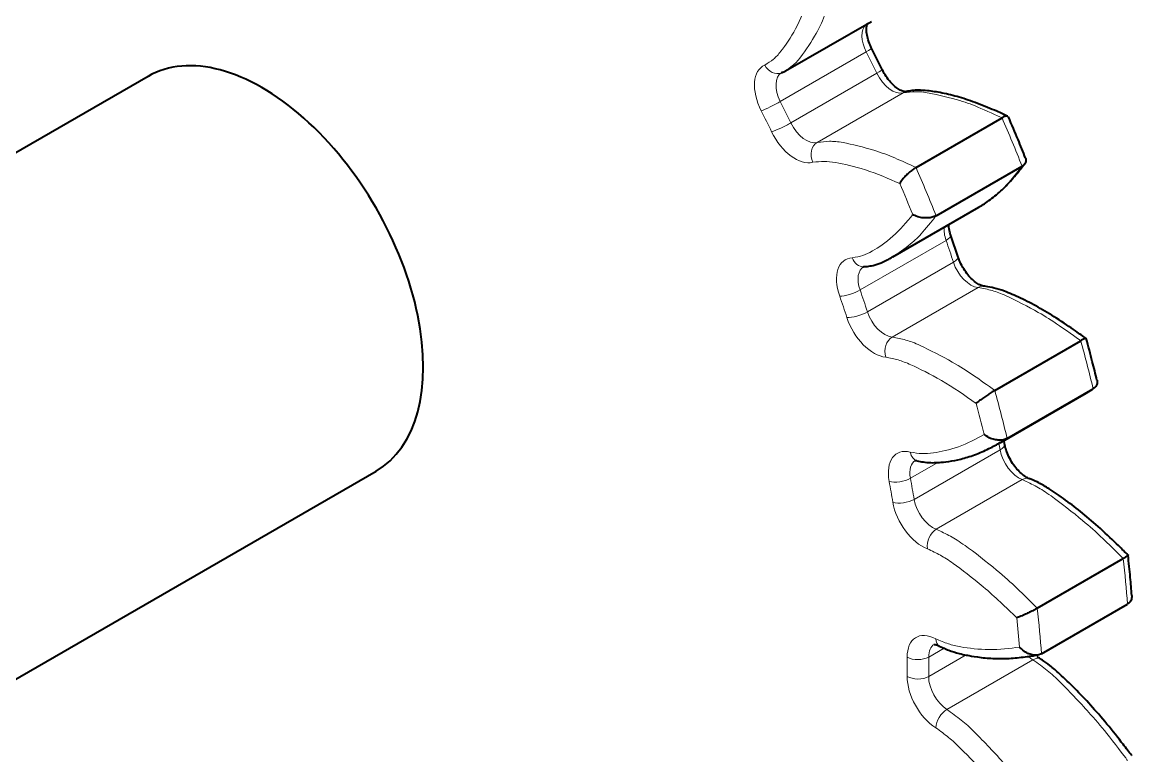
# Model space of a CAD drawing. Header units: inches. Extents: x 0 to 11, y 0 to 8.5.
# Drawn here: x 7.989 to 8.719, y 6.211 to 6.694 of the extents above; entities that cross this region are included whole.
import ezdxf

# ---------------------------------------------------------------- set-up
doc = ezdxf.new("R2010")
doc.units = ezdxf.units.IN
doc.header["$LTSCALE"] = 0.5
doc.header["$MEASUREMENT"] = 0
doc.layers.add('TANGENT_LINES', color=7, linetype='Continuous', lineweight=15)
doc.layers.add('Visible', color=7, linetype='Continuous', lineweight=40)

msp = doc.modelspace()

# ---------------------------------------------------------------- linework, layer by layer
at = {"layer": 'TANGENT_LINES'}
for p, q in [((8.48789, 6.64134), (8.54446, 6.674)), ((8.55138, 6.65998), (8.49481, 6.62732)), ((8.51215, 6.61448), (8.56872, 6.64714)), ((8.6184, 6.57181), (8.61963, 6.57253)), ((8.54034, 6.51736), (8.59691, 6.55002)), ((8.56306, 6.53987), (8.56183, 6.53915)), ((8.60173, 6.53569), (8.54516, 6.50303)), ((8.56152, 6.48638), (8.61808, 6.51904)), ((8.63246, 6.41218), (8.57589, 6.37952)), ((8.57342, 6.39345), (8.59142, 6.40383)), ((8.59045, 6.35988), (8.64702, 6.39254)), ((8.58548, 6.2758), (8.59563, 6.28166)), ((8.61005, 6.27716), (8.58548, 6.26297)), ((8.5975, 6.24134), (8.65407, 6.274))]:
    msp.add_line(p, q, dxfattribs=at)
at = {"layer": 'TANGENT_LINES', "extrusion": (0, 0, -1)}
for centre, major_axis, ratio, start_param, end_param in [((8.55418, 6.67758), (-0.00889, 0.0154), 0.57735, 11.094905, 12.41285), ((8.53899, 6.67199), (0.00893, 0.00449), 0.08097, 0.003714, 0.952985), ((8.49055, 6.64084), (-0.01389, 0.02406), 0.57735, 11.094905, 12.635491), ((8.48472, 6.66947), (0.00393, -0.00919), 0.814547, 12.564828, 14.039803), ((8.5458, 6.65819), (0.009, 0.00436), 0.101852, 0.00211, 0.951615), ((8.56131, 6.66315), (-0.00889, 0.0154), 0.57735, 9.580057, 11.120643), ((8.48242, 6.63933), (0.00893, 0.00449), 0.08097, 0.952985, 2.523782), ((8.15405, 6.51847), (-0.30509, 0.52843), 0.57735, 1.670127, 1.695865), ((8.48923, 6.62553), (0.009, 0.00436), 0.101852, 0.951615, 2.522412), ((8.49767, 6.62641), (-0.01389, 0.02406), 0.57735, 9.580057, 11.120643), ((8.15405, 6.51847), (-0.35893, 0.62168), 0.57735, 1.770837, 1.819555), ((8.60816, 6.54999), (-0.00889, 0.0154), 0.57735, 11.319304, 11.881752), ((8.59058, 6.55004), (0.00945, 0.00326), 0.259732, 0.006344, 0.929957), ((8.54453, 6.51325), (-0.01389, 0.02406), 0.57735, 11.319304, 12.85989), ((8.54232, 6.54268), (0.00041, -0.00999), 0.781576, 0.012288, 1.182414), ((8.59532, 6.53594), (0.0095, 0.00311), 0.279567, 12.566052, 13.492005), ((8.61312, 6.53524), (-0.00889, 0.0154), 0.57735, 9.804457, 11.345043), ((8.53401, 6.51738), (0.00945, 0.00326), 0.259732, 0.929957, 2.500753), ((8.15405, 6.51847), (-0.30509, 0.52843), 0.57735, 1.894526, 1.920265), ((8.53875, 6.50328), (0.0095, 0.00311), 0.279567, 0.925635, 2.496431), ((8.54948, 6.4985), (-0.01389, 0.02406), 0.57735, 9.804457, 11.345043), ((8.15405, 6.51847), (-0.35893, 0.62168), 0.57735, 1.995236, 2.043954), ((8.62555, 6.41445), (0.00986, 0.00166), 0.443263, 12.563242, 13.437343), ((8.57857, 6.38572), (-0.01389, 0.02406), 0.57735, 11.543704, 13.08429), ((8.58045, 6.41467), (-0.00252, -0.00968), 0.709414, 12.554307, 13.526347), ((8.64475, 6.40813), (-0.00889, 0.0154), 0.57735, 10.028856, 11.569442), ((8.56655, 6.39549), (0.00983, 0.00184), 0.425469, 0.87893, 2.449727), ((8.15405, 6.51847), (-0.30509, 0.52843), 0.57735, 2.118926, 2.144664), ((8.56898, 6.38179), (0.00986, 0.00166), 0.443263, 0.870973, 2.441769), ((8.58111, 6.37139), (-0.01389, 0.02406), 0.57735, 10.028856, 11.569442), ((8.15405, 6.51847), (-0.35893, 0.62168), 0.57735, 2.219636, 2.268354), ((8.59097, 6.26464), (-0.01389, 0.02406), 0.57735, 11.768103, 13.308689), ((8.5972, 6.29187), (-0.00467, -0.00884), 0.601679, 12.561429, 13.374257), ((8.5784, 6.27977), (0.01, 0.00011), 0.569873, 0.791751, 2.362547), ((8.15405, 6.51847), (-0.30509, 0.52843), 0.57735, 2.343325, 2.369064), ((8.65461, 6.28819), (-0.00889, 0.0154), 0.57735, 10.253256, 10.470264), ((8.59097, 6.25145), (-0.01389, 0.02406), 0.57735, 10.253256, 11.793842), ((8.5784, 6.26716), (0.01, -0.00011), 0.584732, 0.77888, 2.349677)]:
    msp.add_ellipse(centre, major_axis=major_axis, ratio=ratio, start_param=start_param, end_param=end_param, dxfattribs=at)
at = {"layer": 'TANGENT_LINES'}
for centre, major_axis, ratio, start_param, end_param in [((8.21062, 6.55113), (0.30509, -0.52843), 0.57735, 1.445727, 1.471466), ((8.49762, 6.64492), (0.00889, -0.0154), 0.57735, 9.42181, 10.896244), ((8.57288, 6.63814), (-0.00256, 0.00967), 0.806673, 12.547283, 12.781696), ((8.14698, 6.51439), (0.30009, -0.51977), 0.57735, 1.445727, 1.471466), ((8.50474, 6.63049), (0.00889, -0.0154), 0.57735, 10.870505, 12.411091), ((8.21062, 6.55113), (0.35893, -0.62168), 0.57735, 1.322038, 1.370756), ((8.51632, 6.60548), (-0.00256, 0.00967), 0.806673, 0.215326, 1.786122), ((8.14698, 6.51439), (0.35393, -0.61302), 0.57735, 1.330462, 1.362332), ((8.21062, 6.55113), (0.30509, -0.52843), 0.57735, 1.221328, 1.247066), ((8.5516, 6.51733), (0.00889, -0.0154), 0.57735, 9.425029, 10.671844), ((8.62088, 6.50993), (0.00081, 0.00997), 0.758349, 12.543027, 13.049142), ((8.14698, 6.51439), (0.30009, -0.51977), 0.57735, 1.221328, 1.247066), ((8.55655, 6.50258), (0.00889, -0.0154), 0.57735, 10.646106, 12.186692), ((8.56431, 6.47727), (0.00081, 0.00997), 0.758349, 0.482772, 2.053568), ((8.21062, 6.55113), (0.35893, -0.62168), 0.57735, 1.097638, 1.146357), ((8.14698, 6.51439), (0.35393, -0.61302), 0.57735, 1.106063, 1.137932), ((8.21062, 6.55113), (0.30509, -0.52843), 0.57735, 0.996928, 1.005031), ((8.58564, 6.3898), (0.00889, -0.0154), 0.57735, 9.41898, 10.447445), ((8.6483, 6.38378), (0.00343, 0.00939), 0.671998, 12.544729, 13.243107), ((8.14698, 6.51439), (0.30009, -0.51977), 0.57735, 0.996928, 1.022667), ((8.58818, 6.37547), (0.00889, -0.0154), 0.57735, 10.421706, 11.962292), ((8.59173, 6.35112), (0.00343, 0.00939), 0.671998, 0.676737, 2.247533), ((8.21062, 6.55113), (0.35893, -0.62168), 0.57735, 0.873239, 0.921957), ((8.14698, 6.51439), (0.35393, -0.61302), 0.57735, 0.881663, 0.913533), ((8.59804, 6.26872), (0.00889, -0.0154), 0.57735, 9.425005, 10.223045), ((8.14698, 6.51439), (0.30009, -0.51977), 0.57735, 0.772529, 0.798267), ((8.65377, 6.26602), (0.00531, 0.00847), 0.55195, 12.554787, 13.3724), ((8.59804, 6.25553), (0.00889, -0.0154), 0.57735, 10.197307, 11.737893), ((8.5972, 6.23336), (0.00531, 0.00847), 0.55195, 0.80603, 2.376826)]:
    msp.add_ellipse(centre, major_axis=major_axis, ratio=ratio, start_param=start_param, end_param=end_param, dxfattribs=at)
for points, knots in [([(8.47765, 6.66539), (8.47964, 6.66664), (8.48368, 6.66917), (8.48871, 6.67462), (8.49904, 6.68951), (8.50394, 6.70225), (8.5065, 6.70893)], [0, 0, 0, 0, 0.185454, 0.375447, 0.672421, 1, 1, 1, 1]), ([(8.52161, 6.71049), (8.52161, 6.71049), (8.52161, 6.71047), (8.51633, 6.69571), (8.51221, 6.68689), (8.50174, 6.67052), (8.49618, 6.66508), (8.49297, 6.66274), (8.49151, 6.66168)], [0, 0, 0, 0, 0.002408, 0.220998, 0.436103, 0.692656, 0.860521, 1, 1, 1, 1]), ([(8.63371, 6.63069), (8.63371, 6.63069), (8.63369, 6.6307), (8.61746, 6.63808), (8.60718, 6.64193), (8.58576, 6.64733), (8.57733, 6.64814), (8.57156, 6.64747), (8.56872, 6.64714)], [0, 0, 0, 0, 0.002363, 0.216908, 0.42801, 0.678938, 0.841516, 1, 1, 1, 1]), ([(8.51215, 6.61448), (8.51492, 6.61482), (8.52058, 6.6155), (8.52933, 6.61462), (8.54991, 6.60958), (8.56294, 6.60449), (8.57238, 6.6002), (8.57714, 6.59803)], [0, 0, 0, 0, 0.157373, 0.321791, 0.573323, 0.784473, 1, 1, 1, 1]), ([(8.56649, 6.58743), (8.55904, 6.59067), (8.54486, 6.59683), (8.52492, 6.60132), (8.51693, 6.60225), (8.51178, 6.60168), (8.50924, 6.6014)], [0, 0, 0, 0, 0.330685, 0.629403, 0.817043, 1, 1, 1, 1]), ([(8.61963, 6.57253), (8.62366, 6.57538), (8.63133, 6.5808), (8.63948, 6.58933), (8.64439, 6.59571), (8.64687, 6.59892)], [0, 0, 0, 0, 0.354914, 0.675275, 1, 1, 1, 1]), ([(8.53525, 6.5386), (8.53765, 6.53903), (8.54243, 6.5399), (8.54894, 6.54296), (8.563, 6.55243), (8.57088, 6.56197), (8.57498, 6.56694)], [0, 0, 0, 0, 0.193277, 0.385983, 0.680618, 1, 1, 1, 1]), ([(8.5903, 6.56626), (8.5903, 6.56626), (8.59029, 6.56624), (8.58185, 6.55529), (8.57507, 6.54853), (8.5672, 6.54286), (8.56306, 6.53987)], [0, 0, 0, 0, 0.003548, 0.326423, 0.646341, 1, 1, 1, 1]), ([(8.68551, 6.48395), (8.68551, 6.48395), (8.68549, 6.48397), (8.66926, 6.49557), (8.65883, 6.5022), (8.63662, 6.51373), (8.62765, 6.51713), (8.62124, 6.51841), (8.61808, 6.51904)], [0, 0, 0, 0, 0.002348, 0.215982, 0.426881, 0.678476, 0.841662, 1, 1, 1, 1]), ([(8.56152, 6.48638), (8.56459, 6.48578), (8.5709, 6.48454), (8.58019, 6.48098), (8.60155, 6.47003), (8.61474, 6.46145), (8.62418, 6.4547), (8.62894, 6.45129)], [0, 0, 0, 0, 0.157212, 0.322243, 0.574442, 0.785389, 1, 1, 1, 1]), ([(8.61673, 6.44273), (8.60925, 6.44793), (8.59498, 6.45783), (8.57424, 6.46808), (8.56576, 6.47144), (8.56005, 6.47261), (8.55724, 6.47318)], [0, 0, 0, 0, 0.329772, 0.629067, 0.817277, 1, 1, 1, 1]), ([(8.57338, 6.41059), (8.57606, 6.4102), (8.58137, 6.40942), (8.58897, 6.40994), (8.60592, 6.41353), (8.61654, 6.41933), (8.622, 6.42231)], [0, 0, 0, 0, 0.200437, 0.396679, 0.690127, 1, 1, 1, 1]), ([(8.71349, 6.34058), (8.71349, 6.34058), (8.71347, 6.34061), (8.69804, 6.35588), (8.68798, 6.36495), (8.66608, 6.38204), (8.65702, 6.38783), (8.65033, 6.39098), (8.64702, 6.39254)], [0, 0, 0, 0, 0.00232, 0.213837, 0.42359, 0.675424, 0.839788, 1, 1, 1, 1]), ([(8.59045, 6.35988), (8.59367, 6.35838), (8.60027, 6.35529), (8.60965, 6.34926), (8.63073, 6.33296), (8.64343, 6.32128), (8.65241, 6.3124), (8.65693, 6.30792)], [0, 0, 0, 0, 0.159072, 0.325295, 0.577725, 0.78752, 1, 1, 1, 1]), ([(8.64341, 6.30163), (8.63626, 6.30853), (8.62259, 6.32174), (8.60211, 6.33719), (8.59356, 6.3428), (8.5876, 6.34563), (8.58466, 6.34703)], [0, 0, 0, 0, 0.326995, 0.626133, 0.815407, 1, 1, 1, 1]), ([(8.59013, 6.28779), (8.59296, 6.28659), (8.59857, 6.28422), (8.60689, 6.28223), (8.62582, 6.27987), (8.63866, 6.28148), (8.64519, 6.28229)], [0, 0, 0, 0, 0.203391, 0.40177, 0.695482, 1, 1, 1, 1]), ([(8.71626, 6.20777), (8.71626, 6.20777), (8.71624, 6.2078), (8.70239, 6.22599), (8.69319, 6.23707), (8.6727, 6.25886), (8.66399, 6.26674), (8.65736, 6.27159), (8.65407, 6.274)], [0, 0, 0, 0, 0.002287, 0.211294, 0.419562, 0.671429, 0.837136, 1, 1, 1, 1]), ([(8.5975, 6.24134), (8.60071, 6.239), (8.60724, 6.23425), (8.61625, 6.22606), (8.636, 6.20522), (8.64759, 6.19102), (8.65565, 6.18043), (8.65969, 6.17511)], [0, 0, 0, 0, 0.161712, 0.329296, 0.581747, 0.790049, 1, 1, 1, 1]), ([(8.64519, 6.17119), (8.63875, 6.17946), (8.62635, 6.19537), (8.60714, 6.21521), (8.59896, 6.22279), (8.59305, 6.22712), (8.59013, 6.22928)], [0, 0, 0, 0, 0.323588, 0.622257, 0.812728, 1, 1, 1, 1])]:
    msp.add_open_spline(points, degree=3, knots=knots, dxfattribs=at)
at = {"layer": 'Visible'}
for p, q in [((8.49119, 6.6615), (8.54776, 6.69416)), ((8.5548, 6.66255), (8.54792, 6.67648)), ((8.07198, 6.65795), (7.36487, 6.2497)), ((8.57714, 6.59803), (8.63371, 6.63069)), ((8.63755, 6.63174), (8.63706, 6.63186)), ((8.63796, 6.6313), (8.63788, 6.63146)), ((8.5903, 6.56626), (8.64687, 6.59892)), ((8.64823, 6.59994), (8.64687, 6.59892)), ((8.64822, 6.59995), (8.64865, 6.60053)), ((8.56184, 6.53915), (8.61841, 6.57181)), ((8.61798, 6.57156), (8.6184, 6.57181)), ((8.60482, 6.53905), (8.60003, 6.5533)), ((8.56183, 6.53915), (8.56141, 6.5389)), ((8.62894, 6.45129), (8.68551, 6.48395)), ((8.68908, 6.48551), (8.68859, 6.48548)), ((8.63711, 6.41963), (8.69368, 6.45229)), ((8.68912, 6.4495), (8.69368, 6.45229)), ((8.63255, 6.41684), (8.68912, 6.4495)), ((8.63711, 6.41963), (8.63284, 6.417)), ((8.63541, 6.41611), (8.63505, 6.41826)), ((7.51487, 5.98989), (8.22198, 6.39814)), ((8.71662, 6.3429), (8.71635, 6.3425)), ((8.65693, 6.30792), (8.71349, 6.34058)), ((8.65969, 6.27795), (8.71626, 6.31061)), ((8.59247, 6.28306), (8.59559, 6.28154)), ((8.65969, 6.27795), (8.65736, 6.27713)), ((8.71888, 6.2112), (8.71901, 6.21101))]:
    msp.add_line(p, q, dxfattribs=at)
msp.add_ellipse((8.14698, 6.52804), major_axis=(0.075, -0.1299), ratio=0.57735, start_param=0, end_param=3.141593, dxfattribs=at)
at = {"layer": 'Visible', "extrusion": (0, 0, -1)}
for centre, major_axis, ratio, start_param, end_param in [((8.48472, 6.66947), (0.00393, -0.00919), 0.814547, 12.469006, 12.564828), ((8.54232, 6.54268), (0.00041, -0.00999), 0.781576, 12.547289, 12.578658)]:
    msp.add_ellipse(centre, major_axis=major_axis, ratio=ratio, start_param=start_param, end_param=end_param, dxfattribs=at)
at = {"layer": 'Visible'}
for points, knots in [([(8.54792, 6.67648), (8.54759, 6.67715), (8.54681, 6.67873), (8.54527, 6.68305), (8.54457, 6.68684), (8.5445, 6.69), (8.54484, 6.69199), (8.54532, 6.69296), (8.54539, 6.69304), (8.54541, 6.69306)], [0, 0, 0, 0, 0.153275, 0.363035, 0.558991, 0.732366, 0.873274, 0.968825, 1, 1, 1, 1]), ([(8.48858, 6.66025), (8.48931, 6.66058), (8.49054, 6.66115), (8.49121, 6.66154), (8.49149, 6.6617)], [0, 0, 0, 0, 0.591003, 1, 1, 1, 1]), ([(8.57032, 6.64781), (8.5703, 6.6478), (8.5702, 6.64778), (8.56919, 6.64783), (8.56726, 6.64854), (8.56466, 6.65008), (8.56174, 6.65258), (8.55885, 6.65581), (8.55618, 6.65981), (8.55522, 6.66171), (8.5548, 6.66255)], [0, 0, 0, 0, 0.02492, 0.100906, 0.217164, 0.357174, 0.514449, 0.683973, 0.860315, 1, 1, 1, 1]), ([(8.63751, 6.63169), (8.63526, 6.63273), (8.63009, 6.63512), (8.61757, 6.64037), (8.60574, 6.64429), (8.59456, 6.6471), (8.58502, 6.64857), (8.57879, 6.64891), (8.57468, 6.6487), (8.57127, 6.64806), (8.57052, 6.64786), (8.57025, 6.64779)], [0, 0, 0, 0, 0.11823, 0.272079, 0.421542, 0.563715, 0.693631, 0.796899, 0.882602, 0.958855, 1, 1, 1, 1]), ([(8.63706, 6.63186), (8.6366, 6.63182), (8.63559, 6.63171), (8.63438, 6.63105), (8.63371, 6.63069)], [0, 0, 0, 0, 0.44934, 1, 1, 1, 1]), ([(8.64919, 6.60419), (8.6476, 6.60815), (8.64424, 6.61649), (8.64013, 6.62618), (8.63797, 6.63128)], [0, 0, 0, 0, 0.473843, 1, 1, 1, 1]), ([(8.61792, 6.57153), (8.61894, 6.57211), (8.62154, 6.57359), (8.62952, 6.57935), (8.63644, 6.58575), (8.64365, 6.59396), (8.64679, 6.59808), (8.64822, 6.59995)], [0, 0, 0, 0, 0.139946, 0.357167, 0.578452, 0.80859, 1, 1, 1, 1]), ([(8.64871, 6.60048), (8.64868, 6.60044), (8.64859, 6.60033), (8.64837, 6.60009), (8.64823, 6.59994)], [0, 0, 0, 0, 0.362432, 1, 1, 1, 1]), ([(8.64919, 6.60418), (8.64923, 6.60409), (8.64936, 6.60381), (8.64963, 6.60187), (8.64901, 6.60094), (8.64871, 6.60048)], [0, 0, 0, 0, 0.184577, 0.600565, 1, 1, 1, 1]), ([(8.57714, 6.59803), (8.57639, 6.59755), (8.57483, 6.59656), (8.57254, 6.59467), (8.57025, 6.59242), (8.56833, 6.59035), (8.56655, 6.58755), (8.5665, 6.58745), (8.56649, 6.58743)], [0, 0, 0, 0, 0.1837, 0.376265, 0.573323, 0.773675, 0.96743, 1, 1, 1, 1]), ([(8.5903, 6.56626), (8.5895, 6.56589), (8.58785, 6.56513), (8.58493, 6.56469), (8.58166, 6.56479), (8.57865, 6.5652), (8.57512, 6.56684), (8.575, 6.56692), (8.57498, 6.56694)], [0, 0, 0, 0, 0.177318, 0.363376, 0.556735, 0.758892, 0.964126, 1, 1, 1, 1]), ([(8.60003, 6.5533), (8.59981, 6.55393), (8.59931, 6.55538), (8.59859, 6.55933), (8.59856, 6.56018), (8.59854, 6.56048)], [0, 0, 0, 0, 0.331035, 0.76945, 1, 1, 1, 1]), ([(8.54258, 6.53267), (8.54259, 6.53267), (8.54261, 6.53268), (8.54269, 6.53269), (8.54273, 6.53269)], [0, 0, 0, 0, 0.330483, 1, 1, 1, 1]), ([(8.54264, 6.53268), (8.5435, 6.53274), (8.54536, 6.53285), (8.54908, 6.53351), (8.55418, 6.53515), (8.55912, 6.53762), (8.56071, 6.53851), (8.56135, 6.53887)], [0, 0, 0, 0, 0.165523, 0.361514, 0.601563, 0.84088, 1, 1, 1, 1]), ([(8.62169, 6.51989), (8.6215, 6.51991), (8.62096, 6.51997), (8.61886, 6.52071), (8.61631, 6.52231), (8.61337, 6.52484), (8.61043, 6.52824), (8.60782, 6.53212), (8.60569, 6.53653), (8.60508, 6.5383), (8.60482, 6.53905)], [0, 0, 0, 0, 0.057825, 0.161111, 0.285502, 0.424756, 0.57449, 0.729902, 0.885946, 1, 1, 1, 1]), ([(8.68905, 6.48545), (8.68693, 6.48697), (8.68201, 6.49053), (8.66955, 6.49901), (8.65758, 6.5061), (8.64625, 6.512), (8.63542, 6.51657), (8.62906, 6.5187), (8.6235, 6.51975), (8.62209, 6.51986), (8.62157, 6.5199)], [0, 0, 0, 0, 0.122005, 0.284525, 0.442682, 0.593376, 0.736057, 0.846465, 0.943712, 1, 1, 1, 1]), ([(8.68859, 6.48548), (8.6882, 6.48533), (8.68733, 6.48499), (8.68616, 6.48432), (8.68551, 6.48395)], [0, 0, 0, 0, 0.440158, 1, 1, 1, 1]), ([(8.68911, 6.48546), (8.6891, 6.48546), (8.6891, 6.48548), (8.68909, 6.4855), (8.68908, 6.48551)], [0, 0, 0, 0, 0.455692, 1, 1, 1, 1]), ([(8.69618, 6.45805), (8.69519, 6.46204), (8.69312, 6.47048), (8.69049, 6.48028), (8.68911, 6.48544)], [0, 0, 0, 0, 0.474024, 1, 1, 1, 1]), ([(8.69617, 6.45805), (8.69618, 6.45803), (8.69622, 6.45791), (8.69647, 6.4555), (8.69555, 6.45372), (8.69431, 6.45277), (8.69368, 6.45229)], [0, 0, 0, 0, 0.068098, 0.3798, 0.6826, 1, 1, 1, 1]), ([(8.62894, 6.45129), (8.62817, 6.45083), (8.62658, 6.44989), (8.6241, 6.44826), (8.62148, 6.44644), (8.61924, 6.44483), (8.61682, 6.44282), (8.61674, 6.44274), (8.61673, 6.44273)], [0, 0, 0, 0, 0.18562, 0.380067, 0.578265, 0.778237, 0.968531, 1, 1, 1, 1]), ([(8.59148, 6.40379), (8.59176, 6.4038), (8.59273, 6.40385), (8.59914, 6.40449), (8.60663, 6.406), (8.61578, 6.40874), (8.62518, 6.41282), (8.63033, 6.41573), (8.6328, 6.41713)], [0, 0, 0, 0, 0.06684, 0.225123, 0.407359, 0.605332, 0.810915, 1, 1, 1, 1]), ([(8.63711, 6.41963), (8.63631, 6.41928), (8.63467, 6.41856), (8.63176, 6.41838), (8.62852, 6.4189), (8.62553, 6.41979), (8.62213, 6.42218), (8.62201, 6.42229), (8.622, 6.42231)], [0, 0, 0, 0, 0.174497, 0.357261, 0.548771, 0.751945, 0.962657, 1, 1, 1, 1]), ([(8.65173, 6.39317), (8.65137, 6.3933), (8.65047, 6.39366), (8.64774, 6.39532), (8.6449, 6.39785), (8.64195, 6.40125), (8.63931, 6.4053), (8.63722, 6.40952), (8.63581, 6.4139), (8.63553, 6.41547), (8.63541, 6.41611)], [0, 0, 0, 0, 0.075448, 0.193118, 0.324823, 0.466228, 0.612796, 0.759766, 0.902, 1, 1, 1, 1]), ([(8.57663, 6.40514), (8.57663, 6.40515), (8.57667, 6.40516), (8.57743, 6.40514), (8.57777, 6.40504), (8.57793, 6.405)], [0, 0, 0, 0, 0.104861, 0.57716, 1, 1, 1, 1]), ([(8.57784, 6.40502), (8.57913, 6.40472), (8.58182, 6.40409), (8.58661, 6.40363), (8.58985, 6.40373), (8.59148, 6.40379)], [0, 0, 0, 0, 0.31372, 0.654882, 1, 1, 1, 1]), ([(8.71653, 6.34293), (8.71462, 6.34484), (8.71011, 6.34934), (8.69831, 6.36057), (8.68684, 6.37039), (8.67581, 6.37901), (8.66512, 6.38636), (8.65826, 6.39035), (8.65379, 6.3924), (8.65223, 6.39298), (8.6516, 6.39322)], [0, 0, 0, 0, 0.119985, 0.282637, 0.441476, 0.593084, 0.738541, 0.852581, 0.939924, 1, 1, 1, 1]), ([(8.71658, 6.34297), (8.71659, 6.34297), (8.71661, 6.34295), (8.71661, 6.34292), (8.71662, 6.3429)], [0, 0, 0, 0, 0.491267, 1, 1, 1, 1]), ([(8.71907, 6.31636), (8.71877, 6.32022), (8.71813, 6.32838), (8.71714, 6.33788), (8.71662, 6.34287)], [0, 0, 0, 0, 0.474282, 1, 1, 1, 1]), ([(8.71635, 6.3425), (8.71603, 6.34224), (8.7153, 6.34165), (8.71414, 6.34096), (8.71349, 6.34058)], [0, 0, 0, 0, 0.440264, 1, 1, 1, 1]), ([(8.71907, 6.31635), (8.71908, 6.31569), (8.71909, 6.31431), (8.71819, 6.31205), (8.71691, 6.31109), (8.71626, 6.31061)], [0, 0, 0, 0, 0.316891, 0.656451, 1, 1, 1, 1]), ([(8.65693, 6.30792), (8.65614, 6.30749), (8.65453, 6.30659), (8.65188, 6.30525), (8.64898, 6.30391), (8.64647, 6.30278), (8.64353, 6.30167), (8.64342, 6.30163), (8.64341, 6.30163)], [0, 0, 0, 0, 0.185629, 0.380087, 0.578304, 0.778291, 0.96855, 1, 1, 1, 1]), ([(8.58903, 6.28406), (8.58904, 6.28407), (8.5891, 6.28408), (8.58994, 6.2841), (8.59172, 6.28346), (8.5923, 6.28315), (8.59253, 6.28303)], [0, 0, 0, 0, 0.063922, 0.315609, 0.722763, 1, 1, 1, 1]), ([(8.59559, 6.28154), (8.59649, 6.28114), (8.5987, 6.28016), (8.60554, 6.27803), (8.6087, 6.27739), (8.61012, 6.2771)], [0, 0, 0, 0, 0.273711, 0.674021, 1, 1, 1, 1]), ([(8.61012, 6.2771), (8.61064, 6.277), (8.61221, 6.27667), (8.62048, 6.2753), (8.63028, 6.27468), (8.64118, 6.27491), (8.64806, 6.27581), (8.65146, 6.27625)], [0, 0, 0, 0, 0.099152, 0.302568, 0.533365, 0.769256, 1, 1, 1, 1]), ([(8.65736, 6.27713), (8.65734, 6.27713), (8.65721, 6.2771), (8.65415, 6.27691), (8.6514, 6.27787), (8.64842, 6.27914), (8.64531, 6.28214), (8.64521, 6.28227), (8.64519, 6.28229)], [0, 0, 0, 0, 0.039225, 0.248121, 0.468449, 0.705245, 0.955227, 1, 1, 1, 1]), ([(8.65146, 6.27625), (8.6516, 6.27627), (8.65219, 6.27636), (8.65516, 6.27685), (8.6574, 6.27721)], [0, 0, 0, 0, 0.247773, 1, 1, 1, 1]), ([(8.65908, 6.27449), (8.65856, 6.27484), (8.65762, 6.27547), (8.65701, 6.27598), (8.65674, 6.2762)], [0, 0, 0, 0, 0.559831, 1, 1, 1, 1]), ([(8.71884, 6.21117), (8.71717, 6.21337), (8.71321, 6.21861), (8.70262, 6.23202), (8.69216, 6.24408), (8.68199, 6.25491), (8.67199, 6.26448), (8.66562, 6.26998), (8.66046, 6.27364), (8.65936, 6.27432), (8.65898, 6.27455)], [0, 0, 0, 0, 0.118514, 0.280894, 0.440154, 0.592493, 0.73827, 0.854615, 0.950621, 1, 1, 1, 1])]:
    msp.add_open_spline(points, degree=3, knots=knots, dxfattribs=at)

doc.saveas('drawing.dxf')
